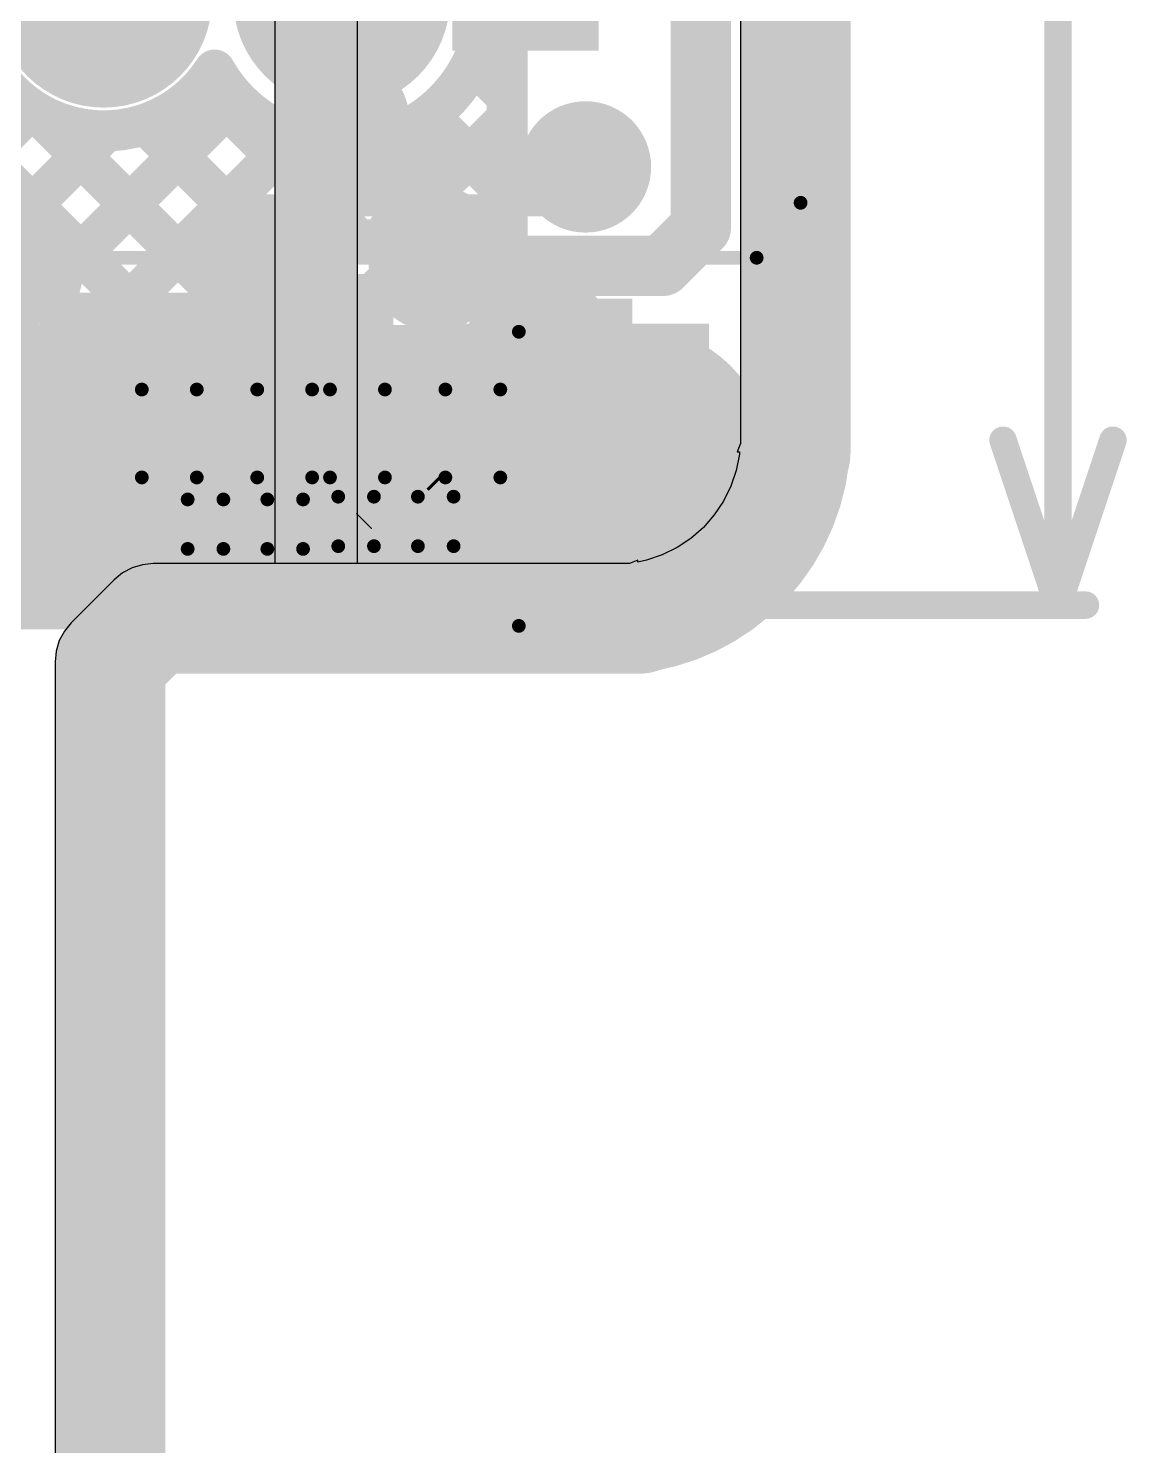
# Model space of a CAD drawing. Header units: millimetres. Extents: x 0.74 to 1.72, y 2.6 to 5.57.
# Drawn here: x 1.307 to 1.707, y 3.119 to 3.635 of the extents above; entities that cross this region are included whole.
import ezdxf

# ---------------------------------------------------------------- set-up
doc = ezdxf.new("R2010")
doc.units = ezdxf.units.MM
doc.header["$MEASUREMENT"] = 0
for name, color, linetype in [('BottomLayer', 5, 'Continuous'), ('BottomOverlay', 54, 'Continuous'), ('BottomPaste', 16, 'Continuous'), ('BottomSolder', 6, 'Continuous'), ('InternalPlane1', 76, 'Continuous'), ('InternalPlane2', 16, 'Continuous'), ('Mechanical1', 6, 'Continuous'), ('Mechanical2', 216, 'Continuous'), ('MultiLayer', 9, 'Continuous'), ('PadHoleLayer', 156, 'Continuous'), ('TopLayer', 1, 'Continuous'), ('TopOverlay', 2, 'Continuous'), ('TopPaste', 8, 'Continuous'), ('TopSolder', 216, 'Continuous'), ('ViaHoleLayer', 16, 'Continuous')]:
    doc.layers.add(name, color=color, linetype=linetype)

# ---------------------------------------------------------------- blocks, each defined once
blk = doc.blocks.new('HTP_CON_M411H_B_5')
at = {"layer": 'BottomLayer', "const_width": 0.03543}
for points in [[(-0.06102, -0.00394, 1), (-0.02559, -0.00394, 1)], [(0.02559, -0.00394, 1), (0.06102, -0.00394, 1)], [(0.1122, -0.00394, 1), (0.14764, -0.00394, 1)]]:
    blk.add_lwpolyline(points, format="xyb", close=True, dxfattribs=at)
at = {"layer": 'BottomLayer'}
for points in [[(-0.16535, -0.03937), (-0.09449, -0.03937), (-0.16535, 0.0315), (-0.09449, 0.0315)], [(-0.21949, -0.0187), (-0.17421, -0.0187), (-0.21949, 0.02657), (-0.17421, 0.02657)], [(0.21949, 0.02657), (0.17421, 0.02657), (0.21949, -0.0187), (0.17421, -0.0187)]]:
    blk.add_solid(points, dxfattribs=at)
at = {"layer": 'BottomOverlay', "const_width": 0.005}
for points in [[(-0.297, 0.063, -0.414214), (-0.268, 0.091)], [(0.268, 0.091, -0.414214), (0.297, 0.063)], [(-0.281, -0.098, -0.414212), (-0.297, -0.078)], [(0.297, -0.078, -0.414212), (0.281, -0.098)]]:
    blk.add_lwpolyline(points, format="xyb", dxfattribs=at)
for points in [[(-0.268, 0.091), (0.268, 0.091)], [(-0.297, -0.078), (-0.297, 0.063)], [(0.297, -0.078), (0.297, 0.063)], [(-0.281, -0.098), (0.281, -0.098)]]:
    blk.add_lwpolyline(points, dxfattribs=at)
at = {"layer": 'BottomOverlay', "const_width": 0.0025}
for points in [[(-0.26925, 0.091, 1), (-0.26675, 0.091, 1)], [(-0.26925, 0.091, 1), (-0.26675, 0.091, 1)], [(0.26675, 0.091, 1), (0.26925, 0.091, 1)], [(0.26675, 0.091, 1), (0.26925, 0.091, 1)], [(-0.29825, 0.063, 1), (-0.29575, 0.063, 1)], [(-0.29825, 0.063, 1), (-0.29575, 0.063, 1)], [(0.29575, 0.063, 1), (0.29825, 0.063, 1)], [(0.29575, 0.063, 1), (0.29825, 0.063, 1)], [(-0.29825, -0.078, 1), (-0.29575, -0.078, 1)], [(-0.29825, -0.078, 1), (-0.29575, -0.078, 1)], [(0.29575, -0.078, 1), (0.29825, -0.078, 1)], [(0.29575, -0.078, 1), (0.29825, -0.078, 1)], [(-0.28225, -0.098, 1), (-0.27975, -0.098, 1)], [(-0.28225, -0.098, 1), (-0.27975, -0.098, 1)], [(0.27975, -0.098, 1), (0.28225, -0.098, 1)], [(0.27975, -0.098, 1), (0.28225, -0.098, 1)]]:
    blk.add_lwpolyline(points, format="xyb", close=True, dxfattribs=at)
at = {"layer": 'BottomPaste'}
for points in [[(-0.21949, -0.0187), (-0.17421, -0.0187), (-0.21949, 0.02657), (-0.17421, 0.02657)], [(0.21949, 0.02657), (0.17421, 0.02657), (0.21949, -0.0187), (0.17421, -0.0187)]]:
    blk.add_solid(points, dxfattribs=at)
at = {"layer": 'BottomSolder', "const_width": 0.03943}
for points in [[(-0.06302, -0.00394, 1), (-0.02359, -0.00394, 1)], [(0.02359, -0.00394, 1), (0.06302, -0.00394, 1)], [(0.1102, -0.00394, 1), (0.14964, -0.00394, 1)]]:
    blk.add_lwpolyline(points, format="xyb", close=True, dxfattribs=at)
at = {"layer": 'BottomSolder'}
for points in [[(-0.16935, -0.04337), (-0.09049, -0.04337), (-0.16935, 0.0355), (-0.09049, 0.0355)], [(-0.22349, -0.0227), (-0.17021, -0.0227), (-0.22349, 0.03057), (-0.17021, 0.03057)], [(0.22349, 0.03057), (0.17021, 0.03057), (0.22349, -0.0227), (0.17021, -0.0227)]]:
    blk.add_solid(points, dxfattribs=at)
at = {"layer": 'InternalPlane1', "const_width": 0.03572}
for points in [[(-0.14778, -0.00394, 1), (-0.11206, -0.00394, 1)], [(-0.06117, -0.00394, 1), (-0.02545, -0.00394, 1)], [(0.02545, -0.00394, 1), (0.06117, -0.00394, 1)], [(0.11206, -0.00394, 1), (0.14778, -0.00394, 1)]]:
    blk.add_lwpolyline(points, format="xyb", close=True, dxfattribs=at)
at = {"layer": 'InternalPlane2', "const_width": 0.03572}
for points in [[(-0.14778, -0.00394, 1), (-0.11206, -0.00394, 1)], [(-0.06117, -0.00394, 1), (-0.02545, -0.00394, 1)], [(0.02545, -0.00394, 1), (0.06117, -0.00394, 1)]]:
    blk.add_lwpolyline(points, format="xyb", close=True, dxfattribs=at)
at = {"layer": 'MultiLayer', "const_width": 0.03543}
for points in [[(-0.06102, -0.00394, 1), (-0.02559, -0.00394, 1)], [(0.02559, -0.00394, 1), (0.06102, -0.00394, 1)], [(0.1122, -0.00394, 1), (0.14764, -0.00394, 1)]]:
    blk.add_lwpolyline(points, format="xyb", close=True, dxfattribs=at)
at = {"layer": 'MultiLayer'}
blk.add_solid([(-0.16535, -0.03937), (-0.09449, -0.03937), (-0.16535, 0.0315), (-0.09449, 0.0315)], dxfattribs=at)
at = {"layer": 'PadHoleLayer', "const_width": 0.01772}
for points in [[(-0.13878, -0.00394, 1), (-0.12106, -0.00394, 1)], [(-0.05217, -0.00394, 1), (-0.03445, -0.00394, 1)], [(0.03445, -0.00394, 1), (0.05217, -0.00394, 1)], [(0.12106, -0.00394, 1), (0.13878, -0.00394, 1)]]:
    blk.add_lwpolyline(points, format="xyb", close=True, dxfattribs=at)
at = {"layer": 'TopLayer', "const_width": 0.03543}
for points in [[(-0.06102, -0.00394, 1), (-0.02559, -0.00394, 1)], [(0.02559, -0.00394, 1), (0.06102, -0.00394, 1)], [(0.1122, -0.00394, 1), (0.14764, -0.00394, 1)]]:
    blk.add_lwpolyline(points, format="xyb", close=True, dxfattribs=at)
at = {"layer": 'TopLayer'}
blk.add_solid([(-0.16535, -0.03937), (-0.09449, -0.03937), (-0.16535, 0.0315), (-0.09449, 0.0315)], dxfattribs=at)
at = {"layer": 'TopSolder', "const_width": 0.03943}
for points in [[(-0.06302, -0.00394, 1), (-0.02359, -0.00394, 1)], [(0.02359, -0.00394, 1), (0.06302, -0.00394, 1)], [(0.1102, -0.00394, 1), (0.14964, -0.00394, 1)]]:
    blk.add_lwpolyline(points, format="xyb", close=True, dxfattribs=at)
at = {"layer": 'TopSolder'}
blk.add_solid([(-0.16935, -0.04337), (-0.09049, -0.04337), (-0.16935, 0.0355), (-0.09049, 0.0355)], dxfattribs=at)
blk = doc.blocks.new('20_P___FPC_67')
at = {"layer": 'TopLayer'}
for points in [[(-0.18012, -0.04921), (-0.18012, 0.04921), (-0.1939, -0.04921), (-0.1939, 0.04921)], [(-0.16043, -0.04921), (-0.16043, 0.04921), (-0.17421, -0.04921), (-0.17421, 0.04921)], [(-0.14075, -0.04921), (-0.14075, 0.04921), (-0.15453, -0.04921), (-0.15453, 0.04921)], [(-0.12106, -0.04921), (-0.12106, 0.04921), (-0.13484, -0.04921), (-0.13484, 0.04921)], [(-0.10138, -0.04921), (-0.10138, 0.04921), (-0.11516, -0.04921), (-0.11516, 0.04921)], [(-0.08169, -0.04921), (-0.08169, 0.04921), (-0.09547, -0.04921), (-0.09547, 0.04921)], [(-0.06201, -0.04921), (-0.06201, 0.04921), (-0.07579, -0.04921), (-0.07579, 0.04921)], [(-0.04232, -0.04921), (-0.04232, 0.04921), (-0.0561, -0.04921), (-0.0561, 0.04921)], [(-0.02264, -0.04921), (-0.02264, 0.04921), (-0.03642, -0.04921), (-0.03642, 0.04921)], [(-0.00295, -0.04921), (-0.00295, 0.04921), (-0.01673, -0.04921), (-0.01673, 0.04921)], [(0.01673, -0.04921), (0.01673, 0.04921), (0.00295, -0.04921), (0.00295, 0.04921)], [(0.03642, -0.04921), (0.03642, 0.04921), (0.02264, -0.04921), (0.02264, 0.04921)], [(0.0561, -0.04921), (0.0561, 0.04921), (0.04232, -0.04921), (0.04232, 0.04921)], [(0.07579, -0.04921), (0.07579, 0.04921), (0.06201, -0.04921), (0.06201, 0.04921)], [(0.09547, -0.04921), (0.09547, 0.04921), (0.08169, -0.04921), (0.08169, 0.04921)], [(0.11516, -0.04921), (0.11516, 0.04921), (0.10138, -0.04921), (0.10138, 0.04921)], [(0.13484, -0.04921), (0.13484, 0.04921), (0.12106, -0.04921), (0.12106, 0.04921)], [(0.15453, -0.04921), (0.15453, 0.04921), (0.14075, -0.04921), (0.14075, 0.04921)], [(0.17421, -0.04921), (0.17421, 0.04921), (0.16043, -0.04921), (0.16043, 0.04921)], [(0.1939, -0.04921), (0.1939, 0.04921), (0.18012, -0.04921), (0.18012, 0.04921)]]:
    blk.add_solid(points, dxfattribs=at)
at = {"layer": 'TopOverlay', "const_width": 0.005}
for points in [[(-0.19732, 0.052), (-0.19732, -0.055)], [(0.19732, 0.054), (0.19732, -0.049)], [(0.19732, 0.054), (0.19732, -0.055)], [(0.19732, -0.055), (-0.19732, -0.055)]]:
    blk.add_lwpolyline(points, dxfattribs=at)
at = {"layer": 'TopOverlay', "const_width": 0.0025}
for points in [[(-0.19857, 0.052, 1), (-0.19607, 0.052, 1)], [(0.19607, 0.054, 1), (0.19857, 0.054, 1)], [(0.19607, 0.054, 1), (0.19857, 0.054, 1)], [(0.19607, -0.049, 1), (0.19857, -0.049, 1)], [(-0.19857, -0.055, 1), (-0.19607, -0.055, 1)], [(-0.19857, -0.055, 1), (-0.19607, -0.055, 1)], [(0.19607, -0.055, 1), (0.19857, -0.055, 1)], [(0.19607, -0.055, 1), (0.19857, -0.055, 1)]]:
    blk.add_lwpolyline(points, format="xyb", close=True, dxfattribs=at)
at = {"layer": 'TopPaste'}
for points in [[(-0.18012, -0.04921), (-0.18012, 0.04921), (-0.1939, -0.04921), (-0.1939, 0.04921)], [(-0.16043, -0.04921), (-0.16043, 0.04921), (-0.17421, -0.04921), (-0.17421, 0.04921)], [(-0.14075, -0.04921), (-0.14075, 0.04921), (-0.15453, -0.04921), (-0.15453, 0.04921)], [(-0.12106, -0.04921), (-0.12106, 0.04921), (-0.13484, -0.04921), (-0.13484, 0.04921)], [(-0.10138, -0.04921), (-0.10138, 0.04921), (-0.11516, -0.04921), (-0.11516, 0.04921)], [(-0.08169, -0.04921), (-0.08169, 0.04921), (-0.09547, -0.04921), (-0.09547, 0.04921)], [(-0.06201, -0.04921), (-0.06201, 0.04921), (-0.07579, -0.04921), (-0.07579, 0.04921)], [(-0.04232, -0.04921), (-0.04232, 0.04921), (-0.0561, -0.04921), (-0.0561, 0.04921)], [(-0.02264, -0.04921), (-0.02264, 0.04921), (-0.03642, -0.04921), (-0.03642, 0.04921)], [(-0.00295, -0.04921), (-0.00295, 0.04921), (-0.01673, -0.04921), (-0.01673, 0.04921)], [(0.01673, -0.04921), (0.01673, 0.04921), (0.00295, -0.04921), (0.00295, 0.04921)], [(0.03642, -0.04921), (0.03642, 0.04921), (0.02264, -0.04921), (0.02264, 0.04921)], [(0.0561, -0.04921), (0.0561, 0.04921), (0.04232, -0.04921), (0.04232, 0.04921)], [(0.07579, -0.04921), (0.07579, 0.04921), (0.06201, -0.04921), (0.06201, 0.04921)], [(0.09547, -0.04921), (0.09547, 0.04921), (0.08169, -0.04921), (0.08169, 0.04921)], [(0.11516, -0.04921), (0.11516, 0.04921), (0.10138, -0.04921), (0.10138, 0.04921)], [(0.13484, -0.04921), (0.13484, 0.04921), (0.12106, -0.04921), (0.12106, 0.04921)], [(0.15453, -0.04921), (0.15453, 0.04921), (0.14075, -0.04921), (0.14075, 0.04921)], [(0.17421, -0.04921), (0.17421, 0.04921), (0.16043, -0.04921), (0.16043, 0.04921)], [(0.1939, -0.04921), (0.1939, 0.04921), (0.18012, -0.04921), (0.18012, 0.04921)]]:
    blk.add_solid(points, dxfattribs=at)
at = {"layer": 'TopSolder'}
for points in [[(-0.17612, -0.05321), (-0.17612, 0.05321), (-0.1979, -0.05321), (-0.1979, 0.05321)], [(-0.15643, -0.05321), (-0.15643, 0.05321), (-0.17821, -0.05321), (-0.17821, 0.05321)], [(-0.13675, -0.05321), (-0.13675, 0.05321), (-0.15853, -0.05321), (-0.15853, 0.05321)], [(-0.11706, -0.05321), (-0.11706, 0.05321), (-0.13884, -0.05321), (-0.13884, 0.05321)], [(-0.09738, -0.05321), (-0.09738, 0.05321), (-0.11916, -0.05321), (-0.11916, 0.05321)], [(-0.07769, -0.05321), (-0.07769, 0.05321), (-0.09947, -0.05321), (-0.09947, 0.05321)], [(-0.05801, -0.05321), (-0.05801, 0.05321), (-0.07979, -0.05321), (-0.07979, 0.05321)], [(-0.03832, -0.05321), (-0.03832, 0.05321), (-0.0601, -0.05321), (-0.0601, 0.05321)], [(-0.01864, -0.05321), (-0.01864, 0.05321), (-0.04042, -0.05321), (-0.04042, 0.05321)], [(0.00105, -0.05321), (0.00105, 0.05321), (-0.02073, -0.05321), (-0.02073, 0.05321)], [(0.02073, -0.05321), (0.02073, 0.05321), (-0.00105, -0.05321), (-0.00105, 0.05321)], [(0.04042, -0.05321), (0.04042, 0.05321), (0.01864, -0.05321), (0.01864, 0.05321)], [(0.0601, -0.05321), (0.0601, 0.05321), (0.03832, -0.05321), (0.03832, 0.05321)], [(0.07979, -0.05321), (0.07979, 0.05321), (0.05801, -0.05321), (0.05801, 0.05321)], [(0.09947, -0.05321), (0.09947, 0.05321), (0.07769, -0.05321), (0.07769, 0.05321)], [(0.11916, -0.05321), (0.11916, 0.05321), (0.09738, -0.05321), (0.09738, 0.05321)], [(0.13884, -0.05321), (0.13884, 0.05321), (0.11706, -0.05321), (0.11706, 0.05321)], [(0.15853, -0.05321), (0.15853, 0.05321), (0.13675, -0.05321), (0.13675, 0.05321)], [(0.17821, -0.05321), (0.17821, 0.05321), (0.15643, -0.05321), (0.15643, 0.05321)], [(0.1979, -0.05321), (0.1979, 0.05321), (0.17612, -0.05321), (0.17612, 0.05321)]]:
    blk.add_solid(points, dxfattribs=at)
blk = doc.blocks.new('CAP_0201_B_71')
at = {"layer": 'BottomLayer'}
for points in [[(-0.01772, -0.00591), (-0.00591, -0.00591), (-0.01772, 0.00591), (-0.00591, 0.00591)], [(0.00591, -0.00591), (0.01772, -0.00591), (0.00591, 0.00591), (0.01772, 0.00591)]]:
    blk.add_solid(points, dxfattribs=at)
at = {"layer": 'BottomOverlay', "const_width": 0.005}
for points in [[(-0.008, 0.009), (-0.021, 0.009)], [(-0.021, 0.009), (-0.021, -0.009)], [(0.021, 0.009), (0.008, 0.009)], [(0.021, 0.009), (0.021, -0.009)], [(-0.008, -0.009), (-0.021, -0.009)], [(0.021, -0.009), (0.008, -0.009)]]:
    blk.add_lwpolyline(points, dxfattribs=at)
at = {"layer": 'BottomOverlay', "const_width": 0.0025}
for points in [[(-0.02225, 0.009, 1), (-0.01975, 0.009, 1)], [(-0.02225, 0.009, 1), (-0.01975, 0.009, 1)], [(-0.00925, 0.009, 1), (-0.00675, 0.009, 1)], [(0.00675, 0.009, 1), (0.00925, 0.009, 1)], [(0.01975, 0.009, 1), (0.02225, 0.009, 1)], [(0.01975, 0.009, 1), (0.02225, 0.009, 1)], [(-0.02225, -0.009, 1), (-0.01975, -0.009, 1)], [(-0.02225, -0.009, 1), (-0.01975, -0.009, 1)], [(-0.00925, -0.009, 1), (-0.00675, -0.009, 1)], [(0.00675, -0.009, 1), (0.00925, -0.009, 1)], [(0.01975, -0.009, 1), (0.02225, -0.009, 1)], [(0.01975, -0.009, 1), (0.02225, -0.009, 1)]]:
    blk.add_lwpolyline(points, format="xyb", close=True, dxfattribs=at)
at = {"layer": 'BottomPaste'}
for points in [[(-0.01772, -0.00591), (-0.00591, -0.00591), (-0.01772, 0.00591), (-0.00591, 0.00591)], [(0.00591, -0.00591), (0.01772, -0.00591), (0.00591, 0.00591), (0.01772, 0.00591)]]:
    blk.add_solid(points, dxfattribs=at)
at = {"layer": 'BottomSolder'}
for points in [[(-0.01988, -0.00807), (-0.00374, -0.00807), (-0.01988, 0.00807), (-0.00374, 0.00807)], [(0.00374, -0.00807), (0.01988, -0.00807), (0.00374, 0.00807), (0.01988, 0.00807)]]:
    blk.add_solid(points, dxfattribs=at)
blk = doc.blocks.new('C___0402_B_72')
at = {"layer": 'BottomLayer'}
for points in [[(-0.0275, 0.0125), (-0.0275, -0.0125), (-0.0095, 0.0125), (-0.0095, -0.0125)], [(0.0095, 0.0125), (0.0095, -0.0125), (0.0275, 0.0125), (0.0275, -0.0125)]]:
    blk.add_solid(points, dxfattribs=at)
at = {"layer": 'BottomOverlay', "const_width": 0.005}
for points in [[(-0.011, 0.016), (-0.031, 0.016)], [(-0.031, 0.016), (-0.031, -0.016)], [(0.031, 0.016), (0.011, 0.016)], [(0.031, 0.016), (0.031, -0.016)], [(-0.011, -0.016), (-0.031, -0.016)], [(0.031, -0.016), (0.011, -0.016)]]:
    blk.add_lwpolyline(points, dxfattribs=at)
at = {"layer": 'BottomOverlay', "const_width": 0.0025}
for points in [[(-0.03225, 0.016, 1), (-0.02975, 0.016, 1)], [(-0.03225, 0.016, 1), (-0.02975, 0.016, 1)], [(-0.01225, 0.016, 1), (-0.00975, 0.016, 1)], [(0.00975, 0.016, 1), (0.01225, 0.016, 1)], [(0.02975, 0.016, 1), (0.03225, 0.016, 1)], [(0.02975, 0.016, 1), (0.03225, 0.016, 1)], [(-0.03225, -0.016, 1), (-0.02975, -0.016, 1)], [(-0.03225, -0.016, 1), (-0.02975, -0.016, 1)], [(-0.01225, -0.016, 1), (-0.00975, -0.016, 1)], [(0.00975, -0.016, 1), (0.01225, -0.016, 1)], [(0.02975, -0.016, 1), (0.03225, -0.016, 1)], [(0.02975, -0.016, 1), (0.03225, -0.016, 1)]]:
    blk.add_lwpolyline(points, format="xyb", close=True, dxfattribs=at)
at = {"layer": 'BottomPaste'}
for points in [[(-0.0275, 0.0125), (-0.0275, -0.0125), (-0.0095, 0.0125), (-0.0095, -0.0125)], [(0.0095, 0.0125), (0.0095, -0.0125), (0.0275, 0.0125), (0.0275, -0.0125)]]:
    blk.add_solid(points, dxfattribs=at)
at = {"layer": 'BottomSolder'}
for points in [[(-0.02986, 0.01486), (-0.02986, -0.01486), (-0.00714, 0.01486), (-0.00714, -0.01486)], [(0.00714, 0.01486), (0.00714, -0.01486), (0.02986, 0.01486), (0.02986, -0.01486)]]:
    blk.add_solid(points, dxfattribs=at)
blk = doc.blocks.new('C___0402_B_73')
at = {"layer": 'BottomLayer'}
for points in [[(-0.0275, 0.0125), (-0.0275, -0.0125), (-0.0095, 0.0125), (-0.0095, -0.0125)], [(0.0095, 0.0125), (0.0095, -0.0125), (0.0275, 0.0125), (0.0275, -0.0125)]]:
    blk.add_solid(points, dxfattribs=at)
at = {"layer": 'BottomOverlay', "const_width": 0.005}
for points in [[(-0.031, 0.016), (-0.011, 0.016)], [(-0.031, -0.016), (-0.031, 0.016)], [(0.011, 0.016), (0.031, 0.016)], [(0.031, -0.016), (0.031, 0.016)], [(-0.031, -0.016), (-0.011, -0.016)], [(0.011, -0.016), (0.031, -0.016)]]:
    blk.add_lwpolyline(points, dxfattribs=at)
at = {"layer": 'BottomOverlay', "const_width": 0.0025}
for points in [[(-0.03225, 0.016, 1), (-0.02975, 0.016, 1)], [(-0.03225, 0.016, 1), (-0.02975, 0.016, 1)], [(-0.01225, 0.016, 1), (-0.00975, 0.016, 1)], [(0.00975, 0.016, 1), (0.01225, 0.016, 1)], [(0.02975, 0.016, 1), (0.03225, 0.016, 1)], [(0.02975, 0.016, 1), (0.03225, 0.016, 1)], [(-0.03225, -0.016, 1), (-0.02975, -0.016, 1)], [(-0.03225, -0.016, 1), (-0.02975, -0.016, 1)], [(-0.01225, -0.016, 1), (-0.00975, -0.016, 1)], [(0.00975, -0.016, 1), (0.01225, -0.016, 1)], [(0.02975, -0.016, 1), (0.03225, -0.016, 1)], [(0.02975, -0.016, 1), (0.03225, -0.016, 1)]]:
    blk.add_lwpolyline(points, format="xyb", close=True, dxfattribs=at)
at = {"layer": 'BottomPaste'}
for points in [[(-0.0275, 0.0125), (-0.0275, -0.0125), (-0.0095, 0.0125), (-0.0095, -0.0125)], [(0.0095, 0.0125), (0.0095, -0.0125), (0.0275, 0.0125), (0.0275, -0.0125)]]:
    blk.add_solid(points, dxfattribs=at)
at = {"layer": 'BottomSolder'}
for points in [[(-0.02986, 0.01486), (-0.02986, -0.01486), (-0.00714, 0.01486), (-0.00714, -0.01486)], [(0.00714, 0.01486), (0.00714, -0.01486), (0.02986, 0.01486), (0.02986, -0.01486)]]:
    blk.add_solid(points, dxfattribs=at)
blk = doc.blocks.new('CAP_0201_B_74')
at = {"layer": 'BottomLayer'}
for points in [[(-0.01772, -0.00591), (-0.00591, -0.00591), (-0.01772, 0.00591), (-0.00591, 0.00591)], [(0.00591, -0.00591), (0.01772, -0.00591), (0.00591, 0.00591), (0.01772, 0.00591)]]:
    blk.add_solid(points, dxfattribs=at)
at = {"layer": 'BottomOverlay', "const_width": 0.005}
for points in [[(-0.021, 0.009), (-0.008, 0.009)], [(-0.021, -0.009), (-0.021, 0.009)], [(0.008, 0.009), (0.021, 0.009)], [(0.021, -0.009), (0.021, 0.009)], [(-0.021, -0.009), (-0.008, -0.009)], [(0.008, -0.009), (0.021, -0.009)]]:
    blk.add_lwpolyline(points, dxfattribs=at)
at = {"layer": 'BottomOverlay', "const_width": 0.0025}
for points in [[(-0.02225, 0.009, 1), (-0.01975, 0.009, 1)], [(-0.02225, 0.009, 1), (-0.01975, 0.009, 1)], [(-0.00925, 0.009, 1), (-0.00675, 0.009, 1)], [(0.00675, 0.009, 1), (0.00925, 0.009, 1)], [(0.01975, 0.009, 1), (0.02225, 0.009, 1)], [(0.01975, 0.009, 1), (0.02225, 0.009, 1)], [(-0.02225, -0.009, 1), (-0.01975, -0.009, 1)], [(-0.02225, -0.009, 1), (-0.01975, -0.009, 1)], [(-0.00925, -0.009, 1), (-0.00675, -0.009, 1)], [(0.00675, -0.009, 1), (0.00925, -0.009, 1)], [(0.01975, -0.009, 1), (0.02225, -0.009, 1)], [(0.01975, -0.009, 1), (0.02225, -0.009, 1)]]:
    blk.add_lwpolyline(points, format="xyb", close=True, dxfattribs=at)
at = {"layer": 'BottomPaste'}
for points in [[(-0.01772, -0.00591), (-0.00591, -0.00591), (-0.01772, 0.00591), (-0.00591, 0.00591)], [(0.00591, -0.00591), (0.01772, -0.00591), (0.00591, 0.00591), (0.01772, 0.00591)]]:
    blk.add_solid(points, dxfattribs=at)
at = {"layer": 'BottomSolder'}
for points in [[(-0.01988, -0.00807), (-0.00374, -0.00807), (-0.01988, 0.00807), (-0.00374, 0.00807)], [(0.00374, -0.00807), (0.01988, -0.00807), (0.00374, 0.00807), (0.01988, 0.00807)]]:
    blk.add_solid(points, dxfattribs=at)

msp = doc.modelspace()

# ---------------------------------------------------------------- linework, layer by layer
at = {"layer": 'BottomLayer'}
for points, const_width in [([(1.55151, 3.5627), (1.55151, 3.9027)], 0.022), ([(1.42074, 3.60647), (1.42074, 3.6457)], 0.04), ([(1.46611, 3.61844), (1.481, 3.61844)], 0.015), ([(1.47273, 3.61844), (1.481, 3.61017)], 0.015), ([(1.481, 3.5872), (1.481, 3.61844)], 0.015), ([(1.45303, 3.60278), (1.46861, 3.5872)], 0.015), ([(1.42151, 3.6017), (1.44037, 3.6017)], 0.01), ([(1.46588, 3.5872), (1.481, 3.60232)], 0.015), ([(1.44691, 3.5872), (1.481, 3.5872)], 0.015), ([(1.49551, 3.5707), (1.50951, 3.5847)], 0.008), ([(1.28751, 3.4797), (1.37851, 3.5707)], 0.008), ([(1.37851, 3.5707), (1.49551, 3.5707)], 0.008), ([(1.53751, 3.5487), (1.55151, 3.5627)], 0.022), ([(1.45451, 3.5487), (1.53751, 3.5487)], 0.022), ([(1.42901, 3.5402), (1.43751, 3.5487)], 0.008), ([(1.43751, 3.5487), (1.45451, 3.5487)], 0.008), ([(1.39751, 3.4877), (1.39751, 3.5417)], 0.008), ([(1.42901, 3.4877), (1.42901, 3.5402)], 0.008), ([(1.49038, 3.5207), (1.49238, 3.5227)], 0.008), ([(1.49238, 3.5227), (1.49451, 3.5227)], 0.008), ([(1.39751, 3.4547), (1.39751, 3.4877)], 0.008), ([(1.42901, 3.45601), (1.42901, 3.4877)], 0.008), ([(1.4287, 3.4557), (1.42901, 3.45601)], 0.008)]:
    msp.add_lwpolyline(points, dxfattribs=dict(at, const_width=const_width))
for points, const_width in [([(1.41074, 3.6457, 1), (1.43074, 3.6457, 1)], 0.02), ([(1.41074, 3.60647, 1), (1.43074, 3.60647, 1)], 0.02), ([(1.46236, 3.61844, 1), (1.46986, 3.61844, 1)], 0.0075), ([(1.46236, 3.61844, 1), (1.46986, 3.61844, 1)], 0.0075), ([(1.46898, 3.61844, 1), (1.47648, 3.61844, 1)], 0.0075), ([(1.47725, 3.61844, 1), (1.48475, 3.61844, 1)], 0.0075), ([(1.47725, 3.61844, 1), (1.48475, 3.61844, 1)], 0.0075), ([(1.47725, 3.61017, 1), (1.48475, 3.61017, 1)], 0.0075), ([(1.41708, 3.6017, 1), (1.42594, 3.6017, 1)], 0.00886), ([(1.44928, 3.60278, 1), (1.45678, 3.60278, 1)], 0.0075), ([(1.44938, 3.60384, 1), (1.45688, 3.60384, 1)], 0.0075), ([(1.44938, 3.60384, 1), (1.45688, 3.60384, 1)], 0.0075), ([(1.41901, 3.6017, 1), (1.42401, 3.6017, 1)], 0.005), ([(1.43787, 3.6017, 1), (1.44287, 3.6017, 1)], 0.005), ([(1.47725, 3.60232, 1), (1.48475, 3.60232, 1)], 0.0075), ([(1.44316, 3.5872, 1), (1.45066, 3.5872, 1)], 0.0075), ([(1.44316, 3.5872, 1), (1.45066, 3.5872, 1)], 0.0075), ([(1.46213, 3.5872, 1), (1.46963, 3.5872, 1)], 0.0075), ([(1.46486, 3.5872, 1), (1.47236, 3.5872, 1)], 0.0075), ([(1.47725, 3.5872, 1), (1.48475, 3.5872, 1)], 0.0075), ([(1.47725, 3.5872, 1), (1.48475, 3.5872, 1)], 0.0075), ([(1.50508, 3.5847, 1), (1.51394, 3.5847, 1)], 0.00886), ([(1.50751, 3.5847, 1), (1.51151, 3.5847, 1)], 0.004), ([(1.37651, 3.5707, 1), (1.38051, 3.5707, 1)], 0.004), ([(1.37651, 3.5707, 1), (1.38051, 3.5707, 1)], 0.004), ([(1.49351, 3.5707, 1), (1.49751, 3.5707, 1)], 0.004), ([(1.49351, 3.5707, 1), (1.49751, 3.5707, 1)], 0.004), ([(1.54601, 3.5627, 1), (1.55701, 3.5627, 1)], 0.011), ([(1.54601, 3.5627, 1), (1.55701, 3.5627, 1)], 0.011), ([(1.44901, 3.5487, 1), (1.46001, 3.5487, 1)], 0.011), ([(1.53201, 3.5487, 1), (1.54301, 3.5487, 1)], 0.011), ([(1.53201, 3.5487, 1), (1.54301, 3.5487, 1)], 0.011), ([(1.45008, 3.5487, 1), (1.45894, 3.5487, 1)], 0.00886), ([(1.39308, 3.5417, 1), (1.40194, 3.5417, 1)], 0.00886), ([(1.43551, 3.5487, 1), (1.43951, 3.5487, 1)], 0.004), ([(1.43551, 3.5487, 1), (1.43951, 3.5487, 1)], 0.004), ([(1.45251, 3.5487, 1), (1.45651, 3.5487, 1)], 0.004), ([(1.39551, 3.5417, 1), (1.39951, 3.5417, 1)], 0.004), ([(1.42701, 3.5402, 1), (1.43101, 3.5402, 1)], 0.004), ([(1.42701, 3.5402, 1), (1.43101, 3.5402, 1)], 0.004), ([(1.49008, 3.5227, 1), (1.49894, 3.5227, 1)], 0.00886), ([(1.48838, 3.5207, 1), (1.49238, 3.5207, 1)], 0.004), ([(1.49038, 3.5227, 1), (1.49438, 3.5227, 1)], 0.004), ([(1.49038, 3.5227, 1), (1.49438, 3.5227, 1)], 0.004), ([(1.49251, 3.5227, 1), (1.49651, 3.5227, 1)], 0.004), ([(1.50907, 3.4787, 1), (1.54845, 3.4787, 1)], 0.03937), ([(1.39551, 3.4877, 1), (1.39951, 3.4877, 1)], 0.004), ([(1.39551, 3.4877, 1), (1.39951, 3.4877, 1)], 0.004), ([(1.42701, 3.4877, 1), (1.43101, 3.4877, 1)], 0.004), ([(1.42701, 3.4877, 1), (1.43101, 3.4877, 1)], 0.004), ([(1.39551, 3.4547, 1), (1.39951, 3.4547, 1)], 0.004), ([(1.4267, 3.4557, 1), (1.4307, 3.4557, 1)], 0.004), ([(1.42701, 3.45601, 1), (1.43101, 3.45601, 1)], 0.004), ([(1.42701, 3.45601, 1), (1.43101, 3.45601, 1)], 0.004)]:
    msp.add_lwpolyline(points, format="xyb", close=True, dxfattribs=dict(at, const_width=const_width))
at = {"layer": 'BottomLayer', "const_width": 0.015}
for points in [[(1.46611, 3.61844, -0.093062), (1.45313, 3.60384)], [(1.45313, 3.60384, -0.139279), (1.44691, 3.5872)]]:
    msp.add_lwpolyline(points, format="xyb", dxfattribs=at)
at = {"layer": 'BottomLayer'}
for points in [[(1.44451, 3.4377), (1.55451, 3.4377), (1.44451, 3.5277), (1.55451, 3.5277)], [(1.35151, 3.4297), (1.38051, 3.4297), (1.35151, 3.5027), (1.38051, 3.5027)], [(1.36651, 3.4297), (1.55451, 3.4297), (1.36651, 3.4437), (1.55451, 3.4437)]]:
    msp.add_solid(points, dxfattribs=at)
at = {"layer": 'BottomSolder', "const_width": 0.04337}
msp.add_lwpolyline([(1.50707, 3.4787, 1), (1.55045, 3.4787, 1)], format="xyb", close=True, dxfattribs=at)
at = {"layer": 'InternalPlane1'}
for p, q in [((1.42658, 3.44035), (1.42658, 4.3887)), ((1.56592, 4.03492), (1.56592, 3.48401)), ((1.39644, 3.65563), (1.39644, 3.44035)), ((1.56592, 3.48401), (1.56467, 3.48101)), ((1.56558, 3.4802), (1.5644, 3.47427)), ((1.56467, 3.48101), (1.56563, 3.48101)), ((1.56563, 3.48101), (1.56558, 3.4802)), ((1.5644, 3.47427), (1.56245, 3.46854)), ((1.56245, 3.46854), (1.55978, 3.46311)), ((1.55978, 3.46311), (1.55641, 3.45808)), ((1.55641, 3.45808), (1.55242, 3.45353)), ((1.55242, 3.45353), (1.54787, 3.44954)), ((1.54284, 3.44618), (1.53742, 3.4435)), ((1.54787, 3.44954), (1.54284, 3.44618)), ((1.34823, 3.43996), (1.34446, 3.43882)), ((1.35215, 3.44035), (1.34823, 3.43996)), ((1.39644, 3.44035), (1.35215, 3.44035)), ((1.5255, 3.44035), (1.42658, 3.44035)), ((1.52851, 3.44159), (1.5255, 3.44035)), ((1.52851, 3.44093), (1.52851, 3.44159)), ((1.53169, 3.44156), (1.52851, 3.44093)), ((1.53742, 3.4435), (1.53169, 3.44156)), ((1.34099, 3.43696), (1.33794, 3.43446)), ((1.34446, 3.43882), (1.34099, 3.43696)), ((1.33794, 3.43446), (1.32231, 3.41883)), ((1.31982, 3.41579), (1.31796, 3.41231)), ((1.32231, 3.41883), (1.31982, 3.41579)), ((1.31796, 3.41231), (1.31681, 3.40854)), ((1.31681, 3.40854), (1.31643, 3.40462)), ((1.31643, 3.40462), (1.31643, 2.64895))]:
    msp.add_line(p, q, dxfattribs=at)
for points, const_width in [([(1.58601, 3.48101), (1.58601, 4.94001)], 0.04), ([(1.41151, 3.42524), (1.41151, 4.3887)], 0.03), ([(1.58557, 3.47894), (1.58557, 3.47894)], 0.04), ([(1.33652, 3.40462), (1.35215, 3.42025)], 0.04), ([(1.35215, 3.42025), (1.52851, 3.42025)], 0.04), ([(1.41151, 3.42524), (1.48576, 3.42524)], 0.03), ([(1.53109, 3.42097), (1.53109, 3.42097)], 0.04), ([(1.33652, 2.6427), (1.33652, 3.40462)], 0.04)]:
    msp.add_lwpolyline(points, dxfattribs=dict(at, const_width=const_width))
for points, const_width in [([(1.40956, 3.6017, 1), (1.43346, 3.6017, 1)], 0.02391), ([(1.28582, 3.54744, 1), (1.30972, 3.54744, 1)], 0.02391), ([(1.44256, 3.5487, 1), (1.46646, 3.5487, 1)], 0.02391), ([(1.38556, 3.5417, 1), (1.40946, 3.5417, 1)], 0.02391), ([(1.48256, 3.5227, 1), (1.50646, 3.5227, 1)], 0.02391), ([(1.505, 3.4787, 1), (1.55252, 3.4787, 1)], 0.04753), ([(1.57557, 3.47894, 1), (1.59557, 3.47894, 1)], 0.02), ([(1.57557, 3.47894, 1), (1.59557, 3.47894, 1)], 0.02), ([(1.57557, 3.47894, 1), (1.59557, 3.47894, 1)], 0.02), ([(1.57557, 3.47894, 1), (1.59557, 3.47894, 1)], 0.02), ([(1.57601, 3.48101, 1), (1.59601, 3.48101, 1)], 0.02), ([(1.57601, 3.48101, 1), (1.59601, 3.48101, 1)], 0.02), ([(1.34215, 3.42025, 1), (1.36215, 3.42025, 1)], 0.02), ([(1.34215, 3.42025, 1), (1.36215, 3.42025, 1)], 0.02), ([(1.40401, 3.42524, 1), (1.41901, 3.42524, 1)], 0.015), ([(1.40401, 3.42524, 1), (1.41901, 3.42524, 1)], 0.015), ([(1.47826, 3.42524, 1), (1.49326, 3.42524, 1)], 0.015), ([(1.51851, 3.42025, 1), (1.53851, 3.42025, 1)], 0.02), ([(1.51851, 3.42025, 1), (1.53851, 3.42025, 1)], 0.02), ([(1.52109, 3.42097, 1), (1.54109, 3.42097, 1)], 0.02), ([(1.52109, 3.42097, 1), (1.54109, 3.42097, 1)], 0.02), ([(1.52109, 3.42097, 1), (1.54109, 3.42097, 1)], 0.02), ([(1.52109, 3.42097, 1), (1.54109, 3.42097, 1)], 0.02), ([(1.32652, 3.40462, 1), (1.34652, 3.40462, 1)], 0.02), ([(1.32652, 3.40462, 1), (1.34652, 3.40462, 1)], 0.02)]:
    msp.add_lwpolyline(points, format="xyb", close=True, dxfattribs=dict(at, const_width=const_width))
at = {"layer": 'InternalPlane1', "const_width": 0.04}
for points in [[(1.58557, 3.47894, -0.333595), (1.53109, 3.42097)], [(1.58601, 3.48101, -0.106297), (1.58557, 3.47894)], [(1.53109, 3.42097, -0.13595), (1.52851, 3.42025)]]:
    msp.add_lwpolyline(points, format="xyb", dxfattribs=at)
at = {"layer": 'InternalPlane2'}
for p, q in [((1.56592, 4.93869), (1.56592, 3.48401)), ((1.56592, 3.48401), (1.56467, 3.48101)), ((1.56558, 3.4802), (1.5644, 3.47427)), ((1.56467, 3.48101), (1.56563, 3.48101)), ((1.56563, 3.48101), (1.56558, 3.4802)), ((1.5644, 3.47427), (1.56245, 3.46854)), ((1.56245, 3.46854), (1.55978, 3.46311)), ((1.55978, 3.46311), (1.55641, 3.45808)), ((1.55641, 3.45808), (1.55242, 3.45353)), ((1.55242, 3.45353), (1.54787, 3.44954)), ((1.54284, 3.44618), (1.53742, 3.4435)), ((1.54787, 3.44954), (1.54284, 3.44618)), ((1.34823, 3.43996), (1.34446, 3.43882)), ((1.35215, 3.44035), (1.34823, 3.43996)), ((1.5255, 3.44035), (1.35215, 3.44035)), ((1.52851, 3.44159), (1.5255, 3.44035)), ((1.52851, 3.44093), (1.52851, 3.44159)), ((1.53169, 3.44156), (1.52851, 3.44093)), ((1.53742, 3.4435), (1.53169, 3.44156)), ((1.34099, 3.43696), (1.33794, 3.43446)), ((1.34446, 3.43882), (1.34099, 3.43696)), ((1.33794, 3.43446), (1.32231, 3.41883)), ((1.31982, 3.41579), (1.31796, 3.41231)), ((1.32231, 3.41883), (1.31982, 3.41579)), ((1.31796, 3.41231), (1.31681, 3.40854)), ((1.31681, 3.40854), (1.31643, 3.40462)), ((1.31643, 3.40462), (1.31643, 2.64895))]:
    msp.add_line(p, q, dxfattribs=at)
at = {"layer": 'InternalPlane2', "const_width": 0.04}
for points in [[(1.58601, 3.48101), (1.58601, 4.94001)], [(1.58557, 3.47894), (1.58557, 3.47894)], [(1.33652, 3.40462), (1.35215, 3.42025)], [(1.35215, 3.42025), (1.52851, 3.42025)], [(1.53109, 3.42097), (1.53109, 3.42097)], [(1.33652, 2.6427), (1.33652, 3.40462)]]:
    msp.add_lwpolyline(points, dxfattribs=at)
at = {"layer": 'InternalPlane2'}
for points, const_width in [([(1.49756, 3.5847, 1), (1.52146, 3.5847, 1)], 0.02391), ([(1.28582, 3.54744, 1), (1.30972, 3.54744, 1)], 0.02391), ([(1.44256, 3.5487, 1), (1.46646, 3.5487, 1)], 0.02391), ([(1.38556, 3.5417, 1), (1.40946, 3.5417, 1)], 0.02391), ([(1.57557, 3.47894, 1), (1.59557, 3.47894, 1)], 0.02), ([(1.57557, 3.47894, 1), (1.59557, 3.47894, 1)], 0.02), ([(1.57557, 3.47894, 1), (1.59557, 3.47894, 1)], 0.02), ([(1.57557, 3.47894, 1), (1.59557, 3.47894, 1)], 0.02), ([(1.57601, 3.48101, 1), (1.59601, 3.48101, 1)], 0.02), ([(1.57601, 3.48101, 1), (1.59601, 3.48101, 1)], 0.02), ([(1.34215, 3.42025, 1), (1.36215, 3.42025, 1)], 0.02), ([(1.34215, 3.42025, 1), (1.36215, 3.42025, 1)], 0.02), ([(1.51851, 3.42025, 1), (1.53851, 3.42025, 1)], 0.02), ([(1.51851, 3.42025, 1), (1.53851, 3.42025, 1)], 0.02), ([(1.52109, 3.42097, 1), (1.54109, 3.42097, 1)], 0.02), ([(1.52109, 3.42097, 1), (1.54109, 3.42097, 1)], 0.02), ([(1.52109, 3.42097, 1), (1.54109, 3.42097, 1)], 0.02), ([(1.52109, 3.42097, 1), (1.54109, 3.42097, 1)], 0.02), ([(1.32652, 3.40462, 1), (1.34652, 3.40462, 1)], 0.02), ([(1.32652, 3.40462, 1), (1.34652, 3.40462, 1)], 0.02)]:
    msp.add_lwpolyline(points, format="xyb", close=True, dxfattribs=dict(at, const_width=const_width))
at = {"layer": 'InternalPlane2', "const_width": 0.04}
for points in [[(1.58557, 3.47894, -0.333595), (1.53109, 3.42097)], [(1.58601, 3.48101, -0.106297), (1.58557, 3.47894)], [(1.53109, 3.42097, -0.13595), (1.52851, 3.42025)]]:
    msp.add_lwpolyline(points, format="xyb", dxfattribs=at)
at = {"layer": 'Mechanical1', "const_width": 0.01}
for points in [[(1.68151, 3.42524), (1.68151, 3.91071)], [(1.66151, 3.48524), (1.68151, 3.42524)], [(1.68151, 3.42524), (1.70151, 3.48524)], [(1.51076, 3.42524), (1.69151, 3.42524)]]:
    msp.add_lwpolyline(points, dxfattribs=at)
at = {"layer": 'Mechanical1', "const_width": 0.005}
for points in [[(1.65901, 3.48524, 1), (1.66401, 3.48524, 1)], [(1.69901, 3.48524, 1), (1.70401, 3.48524, 1)], [(1.50826, 3.42524, 1), (1.51326, 3.42524, 1)], [(1.67901, 3.42524, 1), (1.68401, 3.42524, 1)], [(1.67901, 3.42524, 1), (1.68401, 3.42524, 1)], [(1.67901, 3.42524, 1), (1.68401, 3.42524, 1)], [(1.68901, 3.42524, 1), (1.69401, 3.42524, 1)]]:
    msp.add_lwpolyline(points, format="xyb", close=True, dxfattribs=at)
at = {"layer": 'Mechanical2', "const_width": 0.01}
for points in [[(1.581, 3.48101), (1.581, 4.94001)], [(1.58051, 3.5537), (1.58051, 3.7407)], [(1.04601, 3.42527), (1.52851, 3.42527)], [(1.33151, 3.4067), (1.34909, 3.42428)], [(1.33151, 2.6427), (1.33151, 3.4067)]]:
    msp.add_lwpolyline(points, dxfattribs=at)
at = {"layer": 'Mechanical2', "const_width": 0.005}
for points in [[(1.57801, 3.5537, 1), (1.58301, 3.5537, 1)], [(1.57823, 3.48101, 1), (1.58323, 3.48101, 1)], [(1.5785, 3.48101, 1), (1.5835, 3.48101, 1)], [(1.52601, 3.42527, 1), (1.53101, 3.42527, 1)], [(1.5261, 3.42564, 1), (1.5311, 3.42564, 1)], [(1.34659, 3.42428, 1), (1.35159, 3.42428, 1)], [(1.32901, 3.4067, 1), (1.33401, 3.4067, 1)], [(1.32901, 3.4067, 1), (1.33401, 3.4067, 1)]]:
    msp.add_lwpolyline(points, format="xyb", close=True, dxfattribs=at)
at = {"layer": 'Mechanical2', "const_width": 0.01}
msp.add_lwpolyline([(1.58073, 3.48101, -0.348019), (1.5286, 3.42564)], format="xyb", dxfattribs=at)
at = {"layer": 'MultiLayer'}
for points, const_width in [([(1.41708, 3.6017, 1), (1.42594, 3.6017, 1)], 0.00886), ([(1.50508, 3.5847, 1), (1.51394, 3.5847, 1)], 0.00886), ([(1.45008, 3.5487, 1), (1.45894, 3.5487, 1)], 0.00886), ([(1.39308, 3.5417, 1), (1.40194, 3.5417, 1)], 0.00886), ([(1.49008, 3.5227, 1), (1.49894, 3.5227, 1)], 0.00886), ([(1.50907, 3.4787, 1), (1.54845, 3.4787, 1)], 0.03937)]:
    msp.add_lwpolyline(points, format="xyb", close=True, dxfattribs=dict(at, const_width=const_width))
at = {"layer": 'PadHoleLayer', "const_width": 0.02953}
msp.add_lwpolyline([(1.514, 3.4787, 1), (1.54352, 3.4787, 1)], format="xyb", close=True, dxfattribs=at)
at = {"layer": 'TopLayer'}
for points, const_width in [([(1.481, 3.5492), (1.481, 3.71063)], 0.015), ([(1.47022, 3.62689), (1.481, 3.63768)], 0.015), ([(1.46843, 3.62274), (1.481, 3.61017)], 0.015), ([(1.37055, 3.61455), (1.4269, 3.5582)], 0.015), ([(1.37055, 3.61455), (1.4269, 3.5582)], 0.015), ([(1.31911, 3.54649), (1.38212, 3.6095)], 0.015), ([(1.27357, 3.60547), (1.34762, 3.53141)], 0.015), ([(1.2814, 3.57949), (1.30765, 3.60574)], 0.015), ([(1.31026, 3.60413), (1.37649, 3.5379)], 0.015), ([(1.45248, 3.60334), (1.481, 3.57481)], 0.015), ([(1.30485, 3.56759), (1.33503, 3.59778)], 0.015), ([(1.34946, 3.60029), (1.38862, 3.56112)], 0.015), ([(1.40265, 3.6017), (1.42151, 3.6017)], 0.01), ([(1.42151, 3.6017), (1.44037, 3.6017)], 0.01), ([(1.42151, 3.58284), (1.42151, 3.6017)], 0.01), ([(1.44758, 3.5689), (1.481, 3.60232)], 0.015), ([(1.33938, 3.53141), (1.39792, 3.58995)], 0.015), ([(1.43872, 3.58174), (1.45074, 3.56972)], 0.015), ([(1.40502, 3.56169), (1.4188, 3.57548)], 0.015), ([(1.47315, 3.55912), (1.481, 3.56697)], 0.015), ([(1.41107, 3.5582), (1.42951, 3.5582)], 0.015), ([(1.47586, 3.5492), (1.481, 3.5492)], 0.015), ([(1.45451, 3.47044), (1.45451, 3.5487)], 0.008), ([(1.39751, 3.5417), (1.42951, 3.5417)], 0.008), ([(1.42951, 3.5417), (1.43557, 3.53564)], 0.008), ([(1.31775, 3.53141), (1.33684, 3.53141)], 0.015), ([(1.31775, 3.53141), (1.33684, 3.53141)], 0.015), ([(1.33744, 3.53141), (1.35653, 3.53141)], 0.015), ([(1.33744, 3.53141), (1.35653, 3.53141)], 0.015), ([(1.35712, 3.53141), (1.37621, 3.53141)], 0.015), ([(1.35712, 3.53141), (1.37621, 3.53141)], 0.015), ([(1.37474, 3.53141), (1.37752, 3.53419)], 0.015), ([(1.43557, 3.4697), (1.43557, 3.53564)], 0.008), ([(1.45451, 3.47044), (1.45525, 3.4697)], 0.008)]:
    msp.add_lwpolyline(points, dxfattribs=dict(at, const_width=const_width))
at = {"layer": 'TopLayer', "const_width": 0.015}
for points in [[(1.47367, 3.6457, -0.264302), (1.44783, 3.60022)], [(1.37452, 3.6199, -0.589354), (1.29082, 3.62516)], [(1.39526, 3.5993, -0.140788), (1.37452, 3.6199)], [(1.44783, 3.60022, -0.928992), (1.39526, 3.5993)], [(1.2954, 3.56867, -0.447162), (1.31913, 3.54744)], [(1.43495, 3.55728, -0.802443), (1.47586, 3.5492)], [(1.37879, 3.53141, -0.82589), (1.41107, 3.5582)], [(1.42951, 3.5582, -0.08419), (1.43495, 3.55728)], [(1.42951, 3.5582, -0.08419), (1.43495, 3.55728)], [(1.31913, 3.54744, -0.17371), (1.31427, 3.53388)]]:
    msp.add_lwpolyline(points, format="xyb", dxfattribs=at)
at = {"layer": 'TopLayer'}
for points, const_width in [([(1.47725, 3.63768, 1), (1.48475, 3.63768, 1)], 0.0075), ([(1.46647, 3.62689, 1), (1.47397, 3.62689, 1)], 0.0075), ([(1.37077, 3.6199, 1), (1.37827, 3.6199, 1)], 0.0075), ([(1.37077, 3.6199, 1), (1.37827, 3.6199, 1)], 0.0075), ([(1.46468, 3.62274, 1), (1.47218, 3.62274, 1)], 0.0075), ([(1.3668, 3.61455, 1), (1.3743, 3.61455, 1)], 0.0075), ([(1.3668, 3.61455, 1), (1.3743, 3.61455, 1)], 0.0075), ([(1.37837, 3.6095, 1), (1.38587, 3.6095, 1)], 0.0075), ([(1.47725, 3.61017, 1), (1.48475, 3.61017, 1)], 0.0075), ([(1.3039, 3.60574, 1), (1.3114, 3.60574, 1)], 0.0075), ([(1.30651, 3.60413, 1), (1.31401, 3.60413, 1)], 0.0075), ([(1.41708, 3.6017, 1), (1.42594, 3.6017, 1)], 0.00886), ([(1.44873, 3.60334, 1), (1.45623, 3.60334, 1)], 0.0075), ([(1.33128, 3.59778, 1), (1.33878, 3.59778, 1)], 0.0075), ([(1.34571, 3.60029, 1), (1.35321, 3.60029, 1)], 0.0075), ([(1.39151, 3.5993, 1), (1.39901, 3.5993, 1)], 0.0075), ([(1.39151, 3.5993, 1), (1.39901, 3.5993, 1)], 0.0075), ([(1.40015, 3.6017, 1), (1.40515, 3.6017, 1)], 0.005), ([(1.41901, 3.6017, 1), (1.42401, 3.6017, 1)], 0.005), ([(1.41901, 3.6017, 1), (1.42401, 3.6017, 1)], 0.005), ([(1.41901, 3.6017, 1), (1.42401, 3.6017, 1)], 0.005), ([(1.43787, 3.6017, 1), (1.44287, 3.6017, 1)], 0.005), ([(1.44408, 3.60022, 1), (1.45158, 3.60022, 1)], 0.0075), ([(1.44408, 3.60022, 1), (1.45158, 3.60022, 1)], 0.0075), ([(1.47725, 3.60232, 1), (1.48475, 3.60232, 1)], 0.0075), ([(1.39417, 3.58995, 1), (1.40167, 3.58995, 1)], 0.0075), ([(1.50508, 3.5847, 1), (1.51394, 3.5847, 1)], 0.00886), ([(1.41901, 3.58284, 1), (1.42401, 3.58284, 1)], 0.005), ([(1.43497, 3.58174, 1), (1.44247, 3.58174, 1)], 0.0075), ([(1.41505, 3.57548, 1), (1.42255, 3.57548, 1)], 0.0075), ([(1.47725, 3.57481, 1), (1.48475, 3.57481, 1)], 0.0075), ([(1.3011, 3.56759, 1), (1.3086, 3.56759, 1)], 0.0075), ([(1.44383, 3.5689, 1), (1.45133, 3.5689, 1)], 0.0075), ([(1.44699, 3.56972, 1), (1.45449, 3.56972, 1)], 0.0075), ([(1.47725, 3.56697, 1), (1.48475, 3.56697, 1)], 0.0075), ([(1.40127, 3.56169, 1), (1.40877, 3.56169, 1)], 0.0075), ([(1.38487, 3.56112, 1), (1.39237, 3.56112, 1)], 0.0075), ([(1.40732, 3.5582, 1), (1.41482, 3.5582, 1)], 0.0075), ([(1.40732, 3.5582, 1), (1.41482, 3.5582, 1)], 0.0075), ([(1.42315, 3.5582, 1), (1.43065, 3.5582, 1)], 0.0075), ([(1.42315, 3.5582, 1), (1.43065, 3.5582, 1)], 0.0075), ([(1.42576, 3.5582, 1), (1.43326, 3.5582, 1)], 0.0075), ([(1.42576, 3.5582, 1), (1.43326, 3.5582, 1)], 0.0075), ([(1.42576, 3.5582, 1), (1.43326, 3.5582, 1)], 0.0075), ([(1.4312, 3.55728, 1), (1.4387, 3.55728, 1)], 0.0075), ([(1.4312, 3.55728, 1), (1.4387, 3.55728, 1)], 0.0075), ([(1.4312, 3.55728, 1), (1.4387, 3.55728, 1)], 0.0075), ([(1.4694, 3.55912, 1), (1.4769, 3.55912, 1)], 0.0075), ([(1.31536, 3.54649, 1), (1.32286, 3.54649, 1)], 0.0075), ([(1.31538, 3.54744, 1), (1.32288, 3.54744, 1)], 0.0075), ([(1.31538, 3.54744, 1), (1.32288, 3.54744, 1)], 0.0075), ([(1.45008, 3.5487, 1), (1.45894, 3.5487, 1)], 0.00886), ([(1.47211, 3.5492, 1), (1.47961, 3.5492, 1)], 0.0075), ([(1.47211, 3.5492, 1), (1.47961, 3.5492, 1)], 0.0075), ([(1.47725, 3.5492, 1), (1.48475, 3.5492, 1)], 0.0075), ([(1.47725, 3.5492, 1), (1.48475, 3.5492, 1)], 0.0075), ([(1.39308, 3.5417, 1), (1.40194, 3.5417, 1)], 0.00886), ([(1.45251, 3.5487, 1), (1.45651, 3.5487, 1)], 0.004), ([(1.37274, 3.5379, 1), (1.38024, 3.5379, 1)], 0.0075), ([(1.39551, 3.5417, 1), (1.39951, 3.5417, 1)], 0.004), ([(1.42751, 3.5417, 1), (1.43151, 3.5417, 1)], 0.004), ([(1.42751, 3.5417, 1), (1.43151, 3.5417, 1)], 0.004), ([(1.31052, 3.53388, 1), (1.31802, 3.53388, 1)], 0.0075), ([(1.314, 3.53141, 1), (1.3215, 3.53141, 1)], 0.0075), ([(1.314, 3.53141, 1), (1.3215, 3.53141, 1)], 0.0075), ([(1.33309, 3.53141, 1), (1.34059, 3.53141, 1)], 0.0075), ([(1.33309, 3.53141, 1), (1.34059, 3.53141, 1)], 0.0075), ([(1.33369, 3.53141, 1), (1.34119, 3.53141, 1)], 0.0075), ([(1.33369, 3.53141, 1), (1.34119, 3.53141, 1)], 0.0075), ([(1.33563, 3.53141, 1), (1.34313, 3.53141, 1)], 0.0075), ([(1.34387, 3.53141, 1), (1.35137, 3.53141, 1)], 0.0075), ([(1.35278, 3.53141, 1), (1.36028, 3.53141, 1)], 0.0075), ([(1.35278, 3.53141, 1), (1.36028, 3.53141, 1)], 0.0075), ([(1.35337, 3.53141, 1), (1.36087, 3.53141, 1)], 0.0075), ([(1.35337, 3.53141, 1), (1.36087, 3.53141, 1)], 0.0075), ([(1.37099, 3.53141, 1), (1.37849, 3.53141, 1)], 0.0075), ([(1.37246, 3.53141, 1), (1.37996, 3.53141, 1)], 0.0075), ([(1.37246, 3.53141, 1), (1.37996, 3.53141, 1)], 0.0075), ([(1.37377, 3.53419, 1), (1.38127, 3.53419, 1)], 0.0075), ([(1.37504, 3.53141, 1), (1.38254, 3.53141, 1)], 0.0075), ([(1.43357, 3.53564, 1), (1.43757, 3.53564, 1)], 0.004), ([(1.43357, 3.53564, 1), (1.43757, 3.53564, 1)], 0.004), ([(1.49008, 3.5227, 1), (1.49894, 3.5227, 1)], 0.00886), ([(1.50907, 3.4787, 1), (1.54845, 3.4787, 1)], 0.03937), ([(1.43357, 3.4697, 1), (1.43757, 3.4697, 1)], 0.004), ([(1.45251, 3.47044, 1), (1.45651, 3.47044, 1)], 0.004), ([(1.45251, 3.47044, 1), (1.45651, 3.47044, 1)], 0.004), ([(1.45325, 3.4697, 1), (1.45725, 3.4697, 1)], 0.004)]:
    msp.add_lwpolyline(points, format="xyb", close=True, dxfattribs=dict(at, const_width=const_width))
msp.add_solid([(1.46723, 3.4207), (1.52651, 3.4207), (1.46723, 3.5367), (1.52651, 3.5367)], dxfattribs=at)
at = {"layer": 'TopOverlay'}
for points, const_width in [([(1.47912, 3.5387, 1), (1.4719, 3.5387, 1)], 0.01), ([(1.4694, 3.5387, 1), (1.4744, 3.5387, 1)], 0.005), ([(1.47662, 3.5387, 1), (1.48162, 3.5387, 1)], 0.005)]:
    msp.add_lwpolyline(points, format="xyb", close=True, dxfattribs=dict(at, const_width=const_width))
at = {"layer": 'TopSolder', "const_width": 0.04337}
msp.add_lwpolyline([(1.50707, 3.4787, 1), (1.55045, 3.4787, 1)], format="xyb", close=True, dxfattribs=at)
at = {"layer": 'ViaHoleLayer', "const_width": 0.00591}
for points in [[(1.41856, 3.6017, 1), (1.42446, 3.6017, 1)], [(1.50656, 3.5847, 1), (1.51246, 3.5847, 1)], [(1.45156, 3.5487, 1), (1.45746, 3.5487, 1)], [(1.39456, 3.5417, 1), (1.40046, 3.5417, 1)], [(1.49156, 3.5227, 1), (1.49746, 3.5227, 1)]]:
    msp.add_lwpolyline(points, format="xyb", close=True, dxfattribs=at)

# ---------------------------------------------------------------- block references
for name, p, rotation in [('HTP_CON_M411H_B_5', (1.29082, 3.64964), 360), ('20_P___FPC_67', (1.28793, 3.4697), 180), ('C___0402_B_72', (1.37901, 3.4877), 180), ('CAP_0201_B_71', (1.3857, 3.4547), 180)]:
    msp.add_blockref(name, p, dxfattribs=dict(rotation=rotation))
for name, p in [('C___0402_B_73', (1.44751, 3.4877)), ('CAP_0201_B_74', (1.44051, 3.4557))]:
    msp.add_blockref(name, p)

doc.saveas('drawing.dxf')
